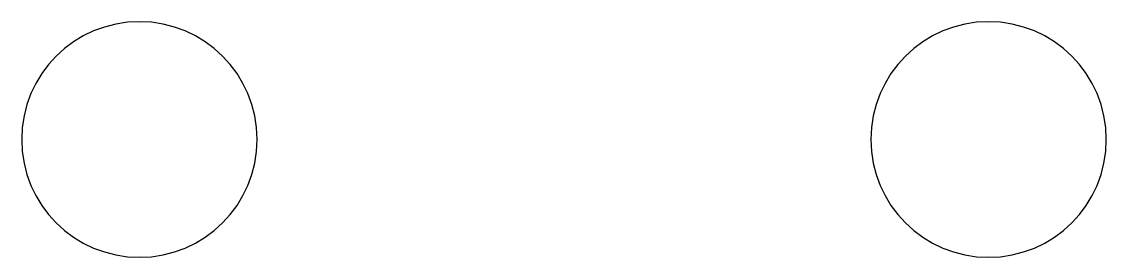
# Model space of a CAD drawing. Header units: centimetres. Extents: x -5.5 to 5.5, y -1.2 to 1.2.
import ezdxf

# ---------------------------------------------------------------- set-up
doc = ezdxf.new("R2010")
doc.units = ezdxf.units.CM
doc.header["$MEASUREMENT"] = 0
doc.layers.add('Camada 1', color=7, linetype='Continuous')

msp = doc.modelspace()

# ---------------------------------------------------------------- linework, layer by layer
at = {"layer": 'Camada 1'}
for points in [[(-5.46671, -0.00001), (-5.46671, 0.65536), (-4.93535, 1.18656), (-4.28014, 1.18656), (-4.28014, 1.18656), (-3.62495, 1.18656), (-3.09356, 0.65536), (-3.09356, -0.00001), (-3.09356, -0.00001), (-3.09356, -0.65538), (-3.62492, -1.18659), (-4.28014, -1.18659), (-4.28014, -1.18659), (-4.93535, -1.18656), (-5.46671, -0.65539), (-5.46671, -0.00001)], [(3.09359, -0.00001), (3.09359, 0.65536), (3.62495, 1.18656), (4.28016, 1.18656), (4.28016, 1.18656), (4.93537, 1.18656), (5.46674, 0.65536), (5.46674, -0.00002), (5.46674, -0.00002), (5.46674, -0.65539), (4.93538, -1.1866), (4.28016, -1.1866), (4.28016, -1.1866), (3.62494, -1.1866), (3.09359, -0.65539), (3.09359, -0.00001)]]:
    msp.add_open_spline(points, degree=3, knots=[0, 0, 0, 0, 0.2, 0.2, 0.2, 0.2, 0.4, 0.4, 0.4, 0.4, 0.6, 0.6, 0.6, 0.6, 1, 1, 1, 1], dxfattribs=at)

doc.saveas('drawing.dxf')
